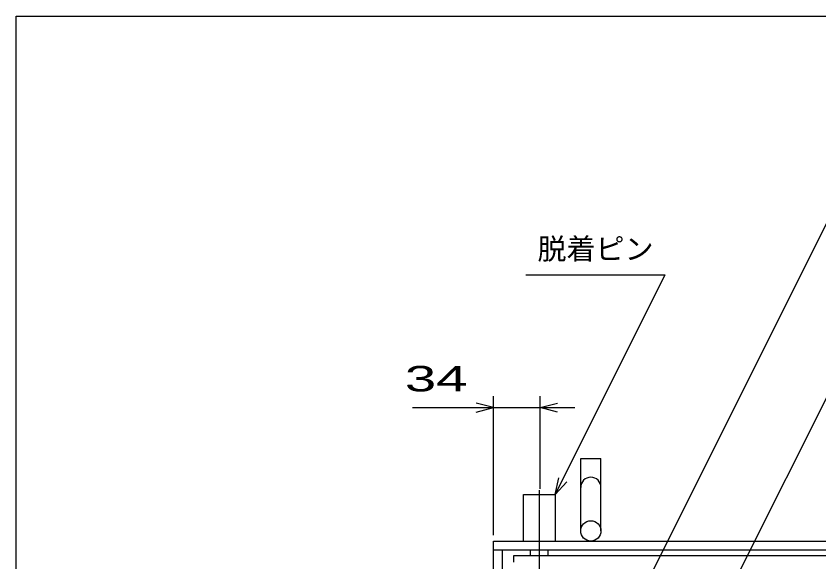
# Model space of a CAD drawing. Units: millimetres, scale not verified. Extents: x -1456 to 1389, y -1026 to 839.
# Drawn here: x -1379 to -826, y 462 to 839 of the extents above; entities that cross this region are included whole.
import ezdxf
from ezdxf.enums import TextEntityAlignment as Align

# ---------------------------------------------------------------- set-up
doc = ezdxf.new("R2010")
doc.units = ezdxf.units.MM
doc.header["$LTSCALE"] = 8
doc.linetypes.add('LONG_DASHED_DOTTED', pattern=[15.25, 12, -1.5, 0.25, -1.5])
for name, color, linetype, lineweight in [('0_2', 150, 'Continuous', 25), ('16', 3, 'Continuous', 25), ('19', 6, 'Continuous', 25), ('22', 4, 'Continuous', 25)]:
    doc.layers.add(name, color=color, linetype=linetype, lineweight=lineweight)
doc.styles.add('ベクトル', font='')
doc.styles.get('ベクトル').set_extended_font_data('ベクトル')

msp = doc.modelspace()

# ---------------------------------------------------------------- linework, layer by layer
at = {"layer": '0_2'}
for p, q in [((-1379.2, -921.2), (-1379.2, 838.8)), ((-1379.2, 838.8), (1388.8, 838.8))]:
    msp.add_line(p, q, dxfattribs=at)
at = {"layer": '16'}
for p, q in [((-1036, 466.718), (-431, 466.718)), ((-1036, 462.218), (-1036, 466.718))]:
    msp.add_line(p, q, dxfattribs=at)
at = {"layer": '19'}
for p, q in [((-990, 483.718), (-990, 533.718)), ((-990, 533.718), (-976, 533.718)), ((-976, 483.718), (-976, 533.718)), ((-1029.5, 476.718), (-1029.5, 508.718)), ((-1029.5, 508.718), (-1007.5, 508.718)), ((-1007.5, 508.718), (-1007.5, 476.718)), ((-1050, 476.718), (-417, 476.718)), ((-1050, -143.282), (-1050, 476.718)), ((-1050, 470.718), (-417, 470.718)), ((-1044, -137.282), (-1044, 470.718)), ((-1024.5, 466.718), (-1024.5, 470.718)), ((-1012.5, 466.718), (-1012.5, 470.718))]:
    msp.add_line(p, q, dxfattribs=at)
at = {"layer": '19', "linetype": 'LONG_DASHED_DOTTED'}
msp.add_line((-1018.5, 511.718), (-1018.5, 443.718), dxfattribs=at)
at = {"layer": '19'}
msp.add_circle((-983, 483.718), 7, dxfattribs=at)
msp.add_arc((-983, 513.718), 7, 0, 180, dxfattribs=at)
at = {"layer": '22'}
for p, q in [((-971, 394.718), (-818.75, 699.218)), ((-1027.75, 660.218), (-931.75, 660.218)), ((-1007.5, 508.718), (-931.75, 660.218)), ((-898.5, 419.718), (-777.25, 662.218)), ((-1050, 480.718), (-1050, 576.718)), ((-1018, 512.714), (-1018, 576.718)), ((-1050, 568.718), (-1062, 571.918)), ((-1018, 568.718), (-1006, 571.918)), ((-1106, 568.718), (-1050, 568.718)), ((-1062, 565.518), (-1050, 568.718)), ((-1050, 568.718), (-1018, 568.718)), ((-1006, 565.518), (-1018, 568.718)), ((-1018, 568.718), (-994, 568.718)), ((-1007.5, 508.718), (-1005.1, 520.398)), ((-1007.5, 508.718), (-999.5, 517.518))]:
    msp.add_line(p, q, dxfattribs=at)

# ---------------------------------------------------------------- texts
at = {"layer": '22', "color": 2, "style": 'ベクトル'}
msp.add_text('脱着ピン', height=14.66, dxfattribs=at).set_placement((-1019.75, 678.218), align=Align.MIDDLE_LEFT)
at = {"layer": '22', "color": 2, "style": 'ベクトル', "width": 1.65}
msp.add_text(' 34 ', height=17.6, dxfattribs=at).set_placement((-1122, 588.718), align=Align.MIDDLE_LEFT)

doc.saveas('drawing.dxf')
